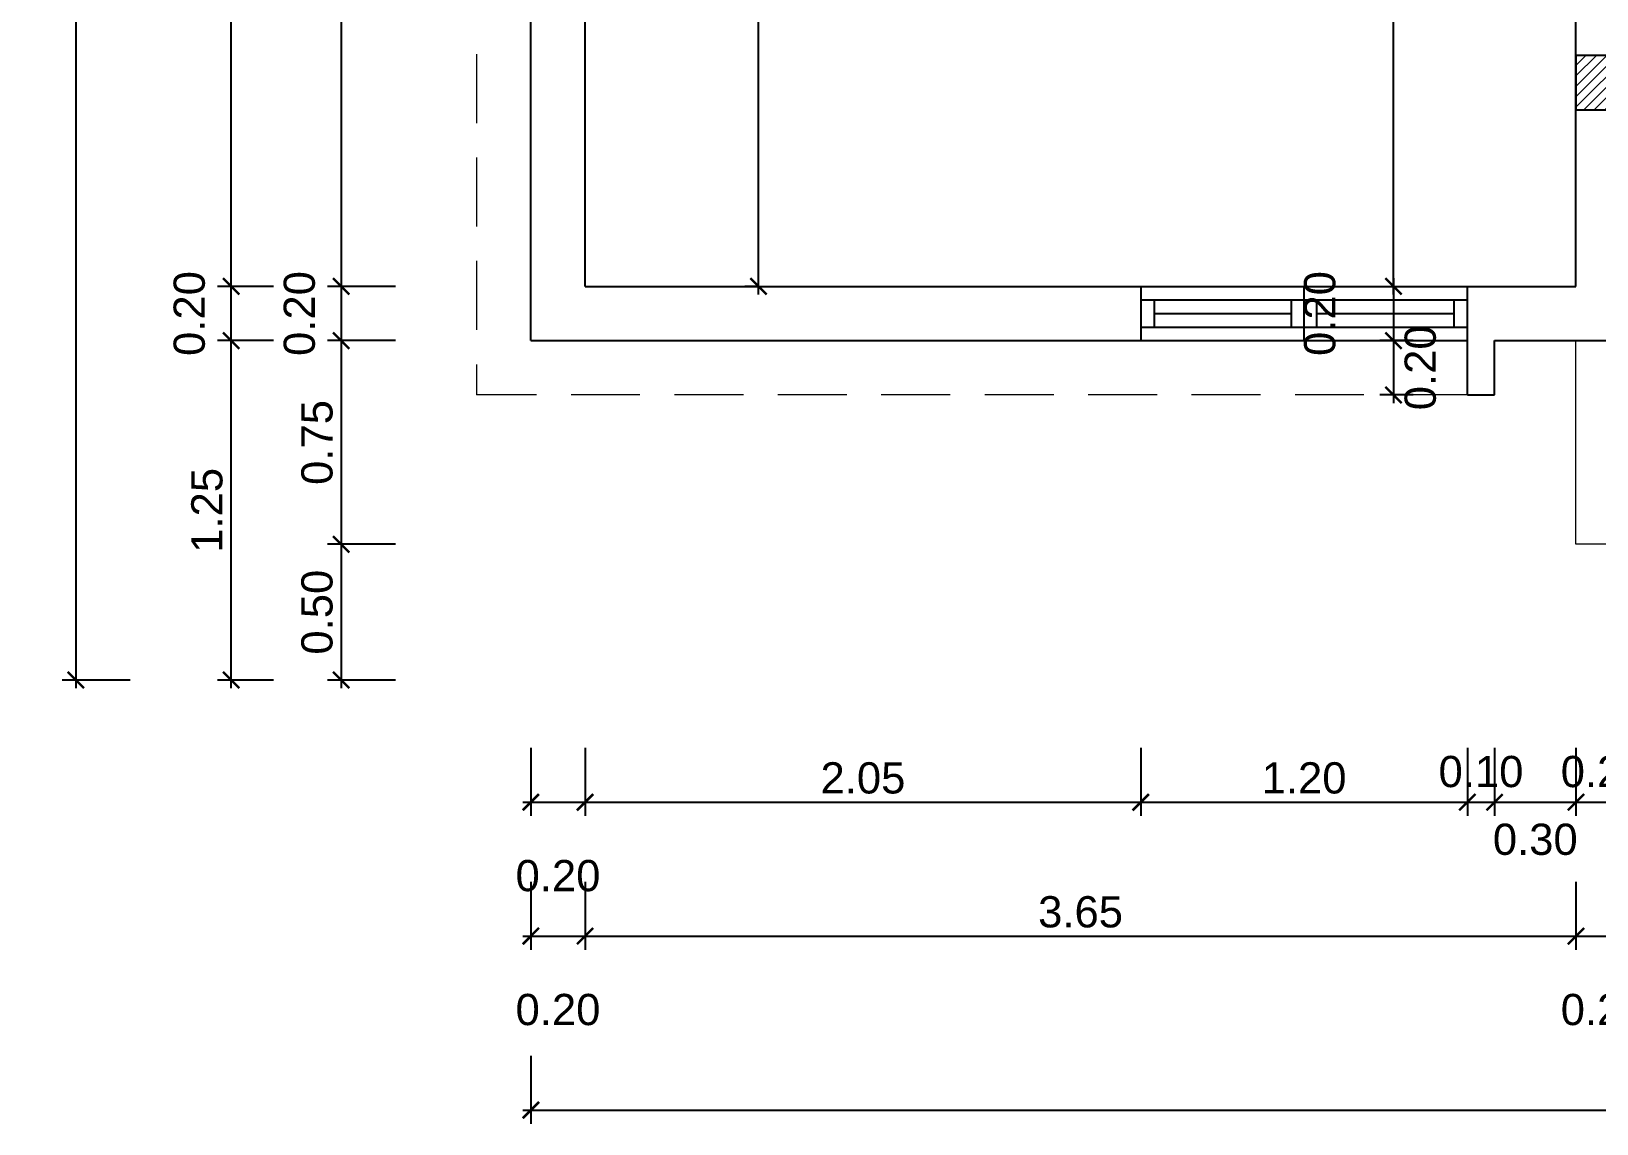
# Model space of a CAD drawing. Header units: feet. Extents: x -417 to 46, y -646 to -218.
# Drawn here: x -79.58 to -73.81, y -293.37 to -289.34 of the extents above; entities that cross this region are included whole.
import ezdxf

# ---------------------------------------------------------------- set-up
doc = ezdxf.new("R2010")
doc.units = ezdxf.units.FT
doc.header["$MEASUREMENT"] = 0
doc.linetypes.add('DASHED', pattern=[19.05, 12.7, -6.35])
for name, color, linetype, lineweight in [('A-GENM', 8, 'Continuous', 9), ('A-WALL', 4, 'Continuous', 25), ('DIM-COTAS', 1, 'Continuous', 5), ('Piso', 8, 'Continuous', 9), ('vuelo', 251, 'DASHED', 13)]:
    doc.layers.add(name, color=color, linetype=linetype, lineweight=lineweight)
for name, color, linetype in [('columna', 9, 'Continuous'), ('DIM', 10, 'Continuous'), ('PERT-VENT', 2, 'Continuous')]:
    doc.layers.add(name, color=color, linetype=linetype)
doc.styles.get("Standard").update_dxf_attribs({"font": 'arial.ttf', "height": 0.115})
doc.dimstyles.new('KEILY', dxfattribs={"dimtxt": 0.115, "dimasz": 0.06, "dimexe": 0.05, "dimexo": 0.2, "dimgap": 0.03, "dimtad": 1, "dimzin": 1, "dimdsep": 46, "dimtxsty": 'Standard', "dimblk": 'ARCHTICK', "dimcen": 2.5, "dimdle": 0.03, "dimclrd": 256, "dimclre": 256, "dimclrt": 7, "dimadec": 0, "dimazin": 0, "dimtfac": 1, "dimtmove": 2, "dimatfit": 3, "dimfxl": 0.2, "dimfxlon": 1, "dimtolj": 1, "dimtzin": 1, "dimarcsym": 0})

# ---------------------------------------------------------------- blocks, each defined once
blk = doc.blocks.new('A$C72735B25')
at = {"layer": 'PERT-VENT', "extrusion": (-1.27878e-17, -1.31713e-15, -1)}
for p, q in [((0, 0), (0, 1.2032)), ((0.05, 0), (0.05, 1.2032)), ((0.15, 0), (0.15, 1.2032)), ((0.2, 0), (0.2, 1.2032)), ((0.1, 0.6483), (0.1, 1.1494)), ((0.15, 0.6483), (0.05, 0.6483)), ((0.2, 0.6016), (0, 0.6016)), ((0.15, 0.5549), (0.05, 0.5549)), ((0.1, 0.0499), (0.1, 0.5549)), ((0.05, 0.0499), (0.15, 0.0499))]:
    blk.add_line(p, q, dxfattribs=at)
at = {"layer": 'PERT-VENT', "extrusion": (-1.27878e-17, 1.31713e-15, -1)}
blk.add_line((0.05, 1.1533), (0.15, 1.1533), dxfattribs=at)
blk = doc.blocks.new('_ArchTick')
at = {"layer": 'DIM-COTAS', "color": 0, "const_width": 0.15}
blk.add_lwpolyline([(-0.5, -0.5), (0.5, 0.5)], dxfattribs=at)
blk = doc.blocks.new('*D1126')
at = {"layer": 'Defpoints', "color": 0, "transparency": 16777216}
for p in [(-77.9264, -287.5817), (-78.4368, -290.2821), (-77.7264, -290.2821)]:
    blk.add_point(p, dxfattribs=at)
at = {"layer": 'DIM', "lineweight": -2, "transparency": 16777216}
for p, q in [((-78.4368, -287.5517), (-78.4368, -290.3121)), ((-78.2368, -287.5817), (-78.4868, -287.5817)), ((-78.2368, -290.2821), (-78.4868, -290.2821))]:
    blk.add_line(p, q, dxfattribs=at)
at = {"layer": 'DIM', "lineweight": -2, "transparency": 16777216, "xscale": 0.06, "yscale": 0.06, "zscale": 0.06}
for p, rotation in [((-78.4368, -287.5817), 90), ((-78.4368, -290.2821), 270)]:
    blk.add_blockref('_ArchTick', p, dxfattribs=dict(at, rotation=rotation))
at = {"layer": 'DIM', "color": 7, "transparency": 16777216, "insert": (-78.5255, -288.9319), "char_height": 0.115, "attachment_point": 5, "rotation": 90}
blk.add_mtext('\\A1;2.70', dxfattribs=at)
blk = doc.blocks.new('*D1127')
at = {"layer": 'Defpoints', "color": 0, "transparency": 16777216}
for p in [(-77.7264, -290.2821), (-78.4368, -290.4821), (-77.9264, -290.4821)]:
    blk.add_point(p, dxfattribs=at)
at = {"layer": 'DIM', "lineweight": -2, "transparency": 16777216}
for p, q in [((-78.4368, -290.2521), (-78.4368, -290.5121)), ((-78.2368, -290.2821), (-78.4868, -290.2821)), ((-78.2368, -290.4821), (-78.4868, -290.4821))]:
    blk.add_line(p, q, dxfattribs=at)
at = {"layer": 'DIM', "lineweight": -2, "transparency": 16777216, "xscale": 0.06, "yscale": 0.06, "zscale": 0.06}
for p, rotation in [((-78.4368, -290.2821), 90), ((-78.4368, -290.4821), 270)]:
    blk.add_blockref('_ArchTick', p, dxfattribs=dict(at, rotation=rotation))
at = {"layer": 'DIM', "color": 7, "transparency": 16777216, "insert": (-78.5905, -290.3821), "char_height": 0.115, "attachment_point": 5, "rotation": 90}
blk.add_mtext('\\A1;0.20', dxfattribs=at)
blk = doc.blocks.new('*D1128')
at = {"layer": 'Defpoints', "color": 0, "transparency": 16777216}
for p in [(-77.9264, -290.4821), (-78.4368, -291.2321), (-74.0764, -291.2321)]:
    blk.add_point(p, dxfattribs=at)
at = {"layer": 'DIM', "lineweight": -2, "transparency": 16777216}
for p, q in [((-78.4368, -290.4521), (-78.4368, -291.2621)), ((-78.2368, -290.4821), (-78.4868, -290.4821)), ((-78.2368, -291.2321), (-78.4868, -291.2321))]:
    blk.add_line(p, q, dxfattribs=at)
at = {"layer": 'DIM', "lineweight": -2, "transparency": 16777216, "xscale": 0.06, "yscale": 0.06, "zscale": 0.06}
for p, rotation in [((-78.4368, -290.4821), 90), ((-78.4368, -291.2321), 270)]:
    blk.add_blockref('_ArchTick', p, dxfattribs=dict(at, rotation=rotation))
at = {"layer": 'DIM', "color": 7, "transparency": 16777216, "insert": (-78.5255, -290.8571), "char_height": 0.115, "attachment_point": 5, "rotation": 90}
blk.add_mtext('\\A1;0.75', dxfattribs=at)
blk = doc.blocks.new('*D1129')
at = {"layer": 'Defpoints', "color": 0, "transparency": 16777216}
for p in [(-74.0764, -291.2321), (-78.4368, -291.7321), (-70.8764, -291.7321)]:
    blk.add_point(p, dxfattribs=at)
at = {"layer": 'DIM', "lineweight": -2, "transparency": 16777216}
for p, q in [((-78.4368, -291.2021), (-78.4368, -291.7621)), ((-78.2368, -291.2321), (-78.4868, -291.2321)), ((-78.2368, -291.7321), (-78.4868, -291.7321))]:
    blk.add_line(p, q, dxfattribs=at)
at = {"layer": 'DIM', "lineweight": -2, "transparency": 16777216, "xscale": 0.06, "yscale": 0.06, "zscale": 0.06}
for p, rotation in [((-78.4368, -291.2321), 90), ((-78.4368, -291.7321), 270)]:
    blk.add_blockref('_ArchTick', p, dxfattribs=dict(at, rotation=rotation))
at = {"layer": 'DIM', "color": 7, "transparency": 16777216, "insert": (-78.5255, -291.4821), "char_height": 0.115, "attachment_point": 5, "rotation": 90}
blk.add_mtext('\\A1;0.50', dxfattribs=at)
blk = doc.blocks.new('*D1130')
at = {"layer": 'Defpoints', "color": 0, "transparency": 16777216}
for p in [(-78.8422, -290.4821), (-78.4868, -290.4821), (-78.4868, -291.7321)]:
    blk.add_point(p, dxfattribs=at)
at = {"layer": 'DIM', "lineweight": -2, "transparency": 16777216}
for p, q in [((-78.8422, -291.7621), (-78.8422, -290.4521)), ((-78.6868, -290.4821), (-78.8922, -290.4821)), ((-78.6868, -291.7321), (-78.8922, -291.7321))]:
    blk.add_line(p, q, dxfattribs=at)
at = {"layer": 'DIM', "lineweight": -2, "transparency": 16777216, "xscale": 0.06, "yscale": 0.06, "zscale": 0.06}
for p, rotation in [((-78.8422, -290.4821), 90), ((-78.8422, -291.7321), 270)]:
    blk.add_blockref('_ArchTick', p, dxfattribs=dict(at, rotation=rotation))
at = {"layer": 'DIM', "color": 7, "transparency": 16777216, "insert": (-78.931, -291.1071), "char_height": 0.115, "attachment_point": 5, "rotation": 90}
blk.add_mtext('\\A1;1.25', dxfattribs=at)
blk = doc.blocks.new('*D1131')
at = {"layer": 'Defpoints', "color": 0, "transparency": 16777216}
for p in [(-78.8422, -290.2821), (-78.4868, -290.2821), (-78.4868, -290.4821)]:
    blk.add_point(p, dxfattribs=at)
at = {"layer": 'DIM', "lineweight": -2, "transparency": 16777216}
for p, q in [((-78.8422, -290.5121), (-78.8422, -290.2521)), ((-78.6868, -290.2821), (-78.8922, -290.2821)), ((-78.6868, -290.4821), (-78.8922, -290.4821))]:
    blk.add_line(p, q, dxfattribs=at)
at = {"layer": 'DIM', "lineweight": -2, "transparency": 16777216, "xscale": 0.06, "yscale": 0.06, "zscale": 0.06}
for p, rotation in [((-78.8422, -290.2821), 90), ((-78.8422, -290.4821), 270)]:
    blk.add_blockref('_ArchTick', p, dxfattribs=dict(at, rotation=rotation))
at = {"layer": 'DIM', "color": 7, "transparency": 16777216, "insert": (-78.996, -290.3821), "char_height": 0.115, "attachment_point": 5, "rotation": 90}
blk.add_mtext('\\A1;0.20', dxfattribs=at)
blk = doc.blocks.new('*D1132')
at = {"layer": 'Defpoints', "color": 0, "transparency": 16777216}
for p in [(-78.8422, -285.4821), (-78.4868, -285.4821), (-78.4868, -290.2821)]:
    blk.add_point(p, dxfattribs=at)
at = {"layer": 'DIM', "lineweight": -2, "transparency": 16777216}
for p, q in [((-78.6868, -285.4821), (-78.8922, -285.4821)), ((-78.8422, -290.3121), (-78.8422, -285.4521)), ((-78.6868, -290.2821), (-78.8922, -290.2821))]:
    blk.add_line(p, q, dxfattribs=at)
at = {"layer": 'DIM', "lineweight": -2, "transparency": 16777216, "xscale": 0.06, "yscale": 0.06, "zscale": 0.06}
for p, rotation in [((-78.8422, -285.4821), 90), ((-78.8422, -290.2821), 270)]:
    blk.add_blockref('_ArchTick', p, dxfattribs=dict(at, rotation=rotation))
at = {"layer": 'DIM', "color": 7, "transparency": 16777216, "insert": (-78.931, -287.8821), "char_height": 0.115, "attachment_point": 5, "rotation": 90}
blk.add_mtext('\\A1;4.80', dxfattribs=at)
blk = doc.blocks.new('*D1095')
at = {"layer": 'Defpoints', "color": 0, "transparency": 16777216}
for p in [(-78.8922, -279.3321), (-79.4143, -291.7321), (-78.8922, -291.7321)]:
    blk.add_point(p, dxfattribs=at)
at = {"layer": 'DIM', "lineweight": -2, "transparency": 16777216}
for p, q in [((-79.4143, -279.3021), (-79.4143, -291.7621)), ((-79.2143, -279.3321), (-79.4643, -279.3321)), ((-79.2143, -291.7321), (-79.4643, -291.7321))]:
    blk.add_line(p, q, dxfattribs=at)
at = {"layer": 'DIM', "lineweight": -2, "transparency": 16777216, "xscale": 0.06, "yscale": 0.06, "zscale": 0.06}
for p, rotation in [((-79.4143, -279.3321), 90), ((-79.4143, -291.7321), 270)]:
    blk.add_blockref('_ArchTick', p, dxfattribs=dict(at, rotation=rotation))
at = {"layer": 'DIM', "color": 7, "transparency": 16777216, "insert": (-79.503, -285.5321), "char_height": 0.115, "attachment_point": 5, "rotation": 90}
blk.add_mtext('\\A1;12.40', dxfattribs=at)
blk = doc.blocks.new('*D1267')
at = {"layer": 'Defpoints', "color": 0, "transparency": 16777216}
for p in [(-77.5383, -290.2821), (-77.7383, -290.4821), (-77.5383, -292.1819)]:
    blk.add_point(p, dxfattribs=at)
at = {"layer": 'DIM', "lineweight": -2, "transparency": 16777216}
for p, q in [((-77.7383, -291.9819), (-77.7383, -292.2319)), ((-77.5383, -291.9819), (-77.5383, -292.2319)), ((-77.7683, -292.1819), (-77.5083, -292.1819))]:
    blk.add_line(p, q, dxfattribs=at)
at = {"layer": 'DIM', "lineweight": -2, "transparency": 16777216, "xscale": 0.06, "yscale": 0.06, "zscale": 0.06, "rotation": 180}
blk.add_blockref('_ArchTick', (-77.7383, -292.1819), dxfattribs=at)
at = {"layer": 'DIM', "lineweight": -2, "transparency": 16777216, "xscale": 0.06, "yscale": 0.06, "zscale": 0.06}
blk.add_blockref('_ArchTick', (-77.5383, -292.1819), dxfattribs=at)
at = {"layer": 'DIM', "color": 7, "transparency": 16777216, "insert": (-77.6383, -292.4531), "char_height": 0.115, "attachment_point": 5}
blk.add_mtext('\\A1;0.20', dxfattribs=at)
blk = doc.blocks.new('*D1268')
at = {"layer": 'Defpoints', "color": 0, "transparency": 16777216}
for p in [(-77.5383, -290.2821), (-75.4915, -290.4821), (-75.4915, -292.1819)]:
    blk.add_point(p, dxfattribs=at)
at = {"layer": 'DIM', "lineweight": -2, "transparency": 16777216}
for p, q in [((-77.5383, -291.9819), (-77.5383, -292.2319)), ((-75.4915, -291.9819), (-75.4915, -292.2319)), ((-77.5683, -292.1819), (-75.4615, -292.1819))]:
    blk.add_line(p, q, dxfattribs=at)
at = {"layer": 'DIM', "lineweight": -2, "transparency": 16777216, "xscale": 0.06, "yscale": 0.06, "zscale": 0.06, "rotation": 180}
blk.add_blockref('_ArchTick', (-77.5383, -292.1819), dxfattribs=at)
at = {"layer": 'DIM', "lineweight": -2, "transparency": 16777216, "xscale": 0.06, "yscale": 0.06, "zscale": 0.06}
blk.add_blockref('_ArchTick', (-75.4915, -292.1819), dxfattribs=at)
at = {"layer": 'DIM', "color": 7, "transparency": 16777216, "insert": (-76.5149, -292.0932), "char_height": 0.115, "attachment_point": 5}
blk.add_mtext('\\A1;2.05', dxfattribs=at)
blk = doc.blocks.new('*D1269')
at = {"layer": 'Defpoints', "color": 0, "transparency": 16777216}
for p in [(-75.4915, -290.4821), (-74.2883, -290.6821), (-74.2883, -292.1819)]:
    blk.add_point(p, dxfattribs=at)
at = {"layer": 'DIM', "lineweight": -2, "transparency": 16777216}
for p, q in [((-75.4915, -291.9819), (-75.4915, -292.2319)), ((-74.2883, -291.9819), (-74.2883, -292.2319)), ((-75.5215, -292.1819), (-74.2583, -292.1819))]:
    blk.add_line(p, q, dxfattribs=at)
at = {"layer": 'DIM', "lineweight": -2, "transparency": 16777216, "xscale": 0.06, "yscale": 0.06, "zscale": 0.06, "rotation": 180}
blk.add_blockref('_ArchTick', (-75.4915, -292.1819), dxfattribs=at)
at = {"layer": 'DIM', "lineweight": -2, "transparency": 16777216, "xscale": 0.06, "yscale": 0.06, "zscale": 0.06}
blk.add_blockref('_ArchTick', (-74.2883, -292.1819), dxfattribs=at)
at = {"layer": 'DIM', "color": 7, "transparency": 16777216, "insert": (-74.8899, -292.0932), "char_height": 0.115, "attachment_point": 5}
blk.add_mtext('\\A1;1.20', dxfattribs=at)
blk = doc.blocks.new('*D1270')
at = {"layer": 'Defpoints', "color": 0, "transparency": 16777216}
for p in [(-74.2883, -290.6821), (-74.1883, -290.6821), (-74.1883, -292.1819)]:
    blk.add_point(p, dxfattribs=at)
at = {"layer": 'DIM', "lineweight": -2, "transparency": 16777216}
for p, q in [((-74.2883, -291.9819), (-74.2883, -292.2319)), ((-74.1883, -291.9819), (-74.1883, -292.2319)), ((-74.3183, -292.1819), (-74.1583, -292.1819))]:
    blk.add_line(p, q, dxfattribs=at)
at = {"layer": 'DIM', "lineweight": -2, "transparency": 16777216, "xscale": 0.06, "yscale": 0.06, "zscale": 0.06, "rotation": 180}
blk.add_blockref('_ArchTick', (-74.2883, -292.1819), dxfattribs=at)
at = {"layer": 'DIM', "lineweight": -2, "transparency": 16777216, "xscale": 0.06, "yscale": 0.06, "zscale": 0.06}
blk.add_blockref('_ArchTick', (-74.1883, -292.1819), dxfattribs=at)
at = {"layer": 'DIM', "color": 7, "transparency": 16777216, "insert": (-74.2383, -292.0698), "char_height": 0.115, "attachment_point": 5}
blk.add_mtext('\\A1;0.10', dxfattribs=at)
blk = doc.blocks.new('*D1271')
at = {"layer": 'Defpoints', "color": 0, "transparency": 16777216}
for p in [(-73.8883, -290.2821), (-74.1883, -290.6821), (-73.8883, -292.1819)]:
    blk.add_point(p, dxfattribs=at)
at = {"layer": 'DIM', "lineweight": -2, "transparency": 16777216}
for p, q in [((-74.1883, -291.9819), (-74.1883, -292.2319)), ((-73.8883, -291.9819), (-73.8883, -292.2319)), ((-74.2183, -292.1819), (-73.8583, -292.1819))]:
    blk.add_line(p, q, dxfattribs=at)
at = {"layer": 'DIM', "lineweight": -2, "transparency": 16777216, "xscale": 0.06, "yscale": 0.06, "zscale": 0.06, "rotation": 180}
blk.add_blockref('_ArchTick', (-74.1883, -292.1819), dxfattribs=at)
at = {"layer": 'DIM', "lineweight": -2, "transparency": 16777216, "xscale": 0.06, "yscale": 0.06, "zscale": 0.06}
blk.add_blockref('_ArchTick', (-73.8883, -292.1819), dxfattribs=at)
at = {"layer": 'DIM', "color": 7, "transparency": 16777216, "insert": (-74.0383, -292.3193), "char_height": 0.115, "attachment_point": 5}
blk.add_mtext('\\A1;0.30', dxfattribs=at)
blk = doc.blocks.new('*D1272')
at = {"layer": 'Defpoints', "color": 0, "transparency": 16777216}
for p in [(-73.8883, -290.2821), (-73.6883, -290.4821), (-73.6883, -292.1819)]:
    blk.add_point(p, dxfattribs=at)
at = {"layer": 'DIM', "lineweight": -2, "transparency": 16777216}
for p, q in [((-73.8883, -291.9819), (-73.8883, -292.2319)), ((-73.6883, -291.9819), (-73.6883, -292.2319)), ((-73.9183, -292.1819), (-73.6583, -292.1819))]:
    blk.add_line(p, q, dxfattribs=at)
at = {"layer": 'DIM', "lineweight": -2, "transparency": 16777216, "xscale": 0.06, "yscale": 0.06, "zscale": 0.06, "rotation": 180}
blk.add_blockref('_ArchTick', (-73.8883, -292.1819), dxfattribs=at)
at = {"layer": 'DIM', "lineweight": -2, "transparency": 16777216, "xscale": 0.06, "yscale": 0.06, "zscale": 0.06}
blk.add_blockref('_ArchTick', (-73.6883, -292.1819), dxfattribs=at)
at = {"layer": 'DIM', "color": 7, "transparency": 16777216, "insert": (-73.7883, -292.0698), "char_height": 0.115, "attachment_point": 5}
blk.add_mtext('\\A1;0.20', dxfattribs=at)
blk = doc.blocks.new('*D1079')
at = {"layer": 'Defpoints', "color": 0, "transparency": 16777216}
for p in [(-77.7383, -292.2319), (-77.5383, -292.2319), (-77.5383, -292.6751)]:
    blk.add_point(p, dxfattribs=at)
at = {"layer": 'DIM', "lineweight": -2, "transparency": 16777216}
for p, q in [((-77.7383, -292.4751), (-77.7383, -292.7251)), ((-77.5383, -292.4751), (-77.5383, -292.7251)), ((-77.7683, -292.6751), (-77.5083, -292.6751))]:
    blk.add_line(p, q, dxfattribs=at)
at = {"layer": 'DIM', "lineweight": -2, "transparency": 16777216, "xscale": 0.06, "yscale": 0.06, "zscale": 0.06, "rotation": 180}
blk.add_blockref('_ArchTick', (-77.7383, -292.6751), dxfattribs=at)
at = {"layer": 'DIM', "lineweight": -2, "transparency": 16777216, "xscale": 0.06, "yscale": 0.06, "zscale": 0.06}
blk.add_blockref('_ArchTick', (-77.5383, -292.6751), dxfattribs=at)
at = {"layer": 'DIM', "color": 7, "transparency": 16777216, "insert": (-77.6383, -292.9463), "char_height": 0.115, "attachment_point": 5}
blk.add_mtext('\\A1;0.20', dxfattribs=at)
blk = doc.blocks.new('*D1080')
at = {"layer": 'Defpoints', "color": 0, "transparency": 16777216}
for p in [(-73.8883, -290.2821), (-77.5383, -292.2319), (-73.8883, -292.6751)]:
    blk.add_point(p, dxfattribs=at)
at = {"layer": 'DIM', "lineweight": -2, "transparency": 16777216}
for p, q in [((-77.5383, -292.4751), (-77.5383, -292.7251)), ((-73.8883, -292.4751), (-73.8883, -292.7251)), ((-77.5683, -292.6751), (-73.8583, -292.6751))]:
    blk.add_line(p, q, dxfattribs=at)
at = {"layer": 'DIM', "lineweight": -2, "transparency": 16777216, "xscale": 0.06, "yscale": 0.06, "zscale": 0.06, "rotation": 180}
blk.add_blockref('_ArchTick', (-77.5383, -292.6751), dxfattribs=at)
at = {"layer": 'DIM', "lineweight": -2, "transparency": 16777216, "xscale": 0.06, "yscale": 0.06, "zscale": 0.06}
blk.add_blockref('_ArchTick', (-73.8883, -292.6751), dxfattribs=at)
at = {"layer": 'DIM', "color": 7, "transparency": 16777216, "insert": (-75.7133, -292.5864), "char_height": 0.115, "attachment_point": 5}
blk.add_mtext('\\A1;3.65', dxfattribs=at)
blk = doc.blocks.new('*D1081')
at = {"layer": 'Defpoints', "color": 0, "transparency": 16777216}
for p in [(-73.8883, -290.2821), (-73.6883, -290.4821), (-73.6883, -292.6751)]:
    blk.add_point(p, dxfattribs=at)
at = {"layer": 'DIM', "lineweight": -2, "transparency": 16777216}
for p, q in [((-73.8883, -292.4751), (-73.8883, -292.7251)), ((-73.6883, -292.4751), (-73.6883, -292.7251)), ((-73.9183, -292.6751), (-73.6583, -292.6751))]:
    blk.add_line(p, q, dxfattribs=at)
at = {"layer": 'DIM', "lineweight": -2, "transparency": 16777216, "xscale": 0.06, "yscale": 0.06, "zscale": 0.06, "rotation": 180}
blk.add_blockref('_ArchTick', (-73.8883, -292.6751), dxfattribs=at)
at = {"layer": 'DIM', "lineweight": -2, "transparency": 16777216, "xscale": 0.06, "yscale": 0.06, "zscale": 0.06}
blk.add_blockref('_ArchTick', (-73.6883, -292.6751), dxfattribs=at)
at = {"layer": 'DIM', "color": 7, "transparency": 16777216, "insert": (-73.7883, -292.9463), "char_height": 0.115, "attachment_point": 5}
blk.add_mtext('\\A1;0.20', dxfattribs=at)
blk = doc.blocks.new('*D1086')
at = {"layer": 'Defpoints', "color": 0, "transparency": 16777216}
for p in [(-77.7383, -292.7251), (-60.6383, -292.7251), (-60.6383, -293.316)]:
    blk.add_point(p, dxfattribs=at)
at = {"layer": 'DIM', "lineweight": -2, "transparency": 16777216}
for p, q in [((-77.7383, -293.116), (-77.7383, -293.366)), ((-60.6383, -293.116), (-60.6383, -293.366)), ((-77.7683, -293.316), (-60.6083, -293.316))]:
    blk.add_line(p, q, dxfattribs=at)
at = {"layer": 'DIM', "lineweight": -2, "transparency": 16777216, "xscale": 0.06, "yscale": 0.06, "zscale": 0.06, "rotation": 180}
blk.add_blockref('_ArchTick', (-77.7383, -293.316), dxfattribs=at)
at = {"layer": 'DIM', "lineweight": -2, "transparency": 16777216, "xscale": 0.06, "yscale": 0.06, "zscale": 0.06}
blk.add_blockref('_ArchTick', (-60.6383, -293.316), dxfattribs=at)
at = {"layer": 'DIM', "color": 7, "transparency": 16777216, "insert": (-69.1883, -293.2273), "char_height": 0.115, "attachment_point": 5}
blk.add_mtext('\\A1;17.10', dxfattribs=at)
blk = doc.blocks.new('*D1355')
at = {"layer": 'Defpoints', "color": 0, "transparency": 16777216}
for p in [(-76.8999, -286.1321), (-76.7614, -286.1321), (-76.7614, -290.2821)]:
    blk.add_point(p, dxfattribs=at)
at = {"layer": 'DIM', "lineweight": -2, "transparency": 16777216}
for p, q in [((-76.8999, -290.3121), (-76.8999, -286.1021)), ((-76.8999, -286.1321), (-76.9499, -286.1321)), ((-76.8999, -290.2821), (-76.9499, -290.2821))]:
    blk.add_line(p, q, dxfattribs=at)
at = {"layer": 'DIM', "lineweight": -2, "transparency": 16777216, "xscale": 0.06, "yscale": 0.06, "zscale": 0.06}
for p, rotation in [((-76.8999, -286.1321), 90), ((-76.8999, -290.2821), 270)]:
    blk.add_blockref('_ArchTick', p, dxfattribs=dict(at, rotation=rotation))
at = {"layer": 'DIM', "color": 7, "transparency": 16777216, "insert": (-76.9886, -288.2071), "char_height": 0.115, "attachment_point": 5, "rotation": 90}
blk.add_mtext('\\A1;4.15', dxfattribs=at)
blk = doc.blocks.new('*D1347')
at = {"layer": 'Defpoints', "color": 0, "transparency": 16777216}
for p in [(-74.8883, -286.1321), (-74.5605, -286.1321), (-74.8899, -290.2821)]:
    blk.add_point(p, dxfattribs=at)
at = {"layer": 'DIM', "lineweight": -2, "transparency": 16777216}
for p, q in [((-74.5605, -290.3121), (-74.5605, -286.1021)), ((-74.6883, -286.1321), (-74.5105, -286.1321)), ((-74.6899, -290.2821), (-74.5105, -290.2821))]:
    blk.add_line(p, q, dxfattribs=at)
at = {"layer": 'DIM', "lineweight": -2, "transparency": 16777216, "xscale": 0.06, "yscale": 0.06, "zscale": 0.06}
for p, rotation in [((-74.5605, -286.1321), 90), ((-74.5605, -290.2821), 270)]:
    blk.add_blockref('_ArchTick', p, dxfattribs=dict(at, rotation=rotation))
at = {"layer": 'DIM', "color": 7, "transparency": 16777216, "insert": (-74.6492, -288.2071), "char_height": 0.115, "attachment_point": 5, "rotation": 90}
blk.add_mtext('\\A1;4.15', dxfattribs=at)
blk = doc.blocks.new('*D1360')
at = {"layer": 'Defpoints', "color": 0, "transparency": 16777216}
for p in [(-74.8899, -290.2821), (-74.5605, -290.4821), (-74.2883, -290.4821)]:
    blk.add_point(p, dxfattribs=at)
at = {"layer": 'DIM', "lineweight": -2, "transparency": 16777216}
for p, q in [((-74.5605, -290.2521), (-74.5605, -290.5121)), ((-74.6899, -290.2821), (-74.5105, -290.2821)), ((-74.4883, -290.4821), (-74.6105, -290.4821))]:
    blk.add_line(p, q, dxfattribs=at)
at = {"layer": 'DIM', "lineweight": -2, "transparency": 16777216, "xscale": 0.06, "yscale": 0.06, "zscale": 0.06}
for p, rotation in [((-74.5605, -290.2821), 90), ((-74.5605, -290.4821), 270)]:
    blk.add_blockref('_ArchTick', p, dxfattribs=dict(at, rotation=rotation))
at = {"layer": 'DIM', "color": 7, "transparency": 16777216, "insert": (-74.8317, -290.3821), "char_height": 0.115, "attachment_point": 5, "rotation": 90}
blk.add_mtext('\\A1;0.20', dxfattribs=at)
blk = doc.blocks.new('*D1361')
at = {"layer": 'Defpoints', "color": 0, "transparency": 16777216}
for p in [(-74.2883, -290.4821), (-74.5605, -290.6821), (-74.2883, -290.6821)]:
    blk.add_point(p, dxfattribs=at)
at = {"layer": 'DIM', "lineweight": -2, "transparency": 16777216}
for p, q in [((-74.5605, -290.4521), (-74.5605, -290.7121)), ((-74.4883, -290.4821), (-74.6105, -290.4821)), ((-74.4883, -290.6821), (-74.6105, -290.6821))]:
    blk.add_line(p, q, dxfattribs=at)
at = {"layer": 'DIM', "lineweight": -2, "transparency": 16777216, "xscale": 0.06, "yscale": 0.06, "zscale": 0.06}
for p, rotation in [((-74.5605, -290.4821), 90), ((-74.5605, -290.6821), 270)]:
    blk.add_blockref('_ArchTick', p, dxfattribs=dict(at, rotation=rotation))
at = {"layer": 'DIM', "color": 7, "transparency": 16777216, "insert": (-74.4614, -290.5821), "char_height": 0.115, "attachment_point": 5, "rotation": 90}
blk.add_mtext('\\A1;0.20', dxfattribs=at)
blk = doc.blocks.new('A$C012446DC')
at = {"layer": 'Piso'}
h = blk.add_hatch(dxfattribs=at)
h.set_pattern_fill('ANSI31', color=256, scale=0.008571, angle=180)
h.set_pattern_definition([(225, (206536.064322, 1154820.960068), (0.0192434059784, -0.0192434059784), [])])
h.paths.add_polyline_path([(0, 0), (0.2, 0), (0.2, 0.2), (0, 0.2)])
at = {"layer": 'columna'}
blk.add_lwpolyline([(0.2, 0.2), (0, 0.2), (0, 0), (0.2, 0)], close=True, dxfattribs=at)
blk = doc.blocks.new('A$C387E0859')
blk.add_blockref('A$C012446DC', (0, 0))

msp = doc.modelspace()

# ---------------------------------------------------------------- linework, layer by layer
at = {"layer": 'A-GENM'}
for p, q in [((-73.8883, -291.2321), (-73.8883, -290.4821)), ((-70.6883, -291.2321), (-73.8883, -291.2321))]:
    msp.add_line(p, q, dxfattribs=at)
at = {"layer": 'A-WALL'}
for p, q in [((-73.8883, -290.2821), (-73.8883, -285.2821)), ((-77.7383, -290.4821), (-77.7383, -287.5817)), ((-77.5383, -290.2821), (-77.5383, -287.5817)), ((-77.5383, -290.2821), (-75.4915, -290.2821)), ((-74.2883, -290.2821), (-73.8883, -290.2821)), ((-77.7383, -290.4821), (-75.4915, -290.4821)), ((-74.1883, -290.4821), (-73.6883, -290.4821)), ((-74.2883, -290.6821), (-74.1883, -290.6821))]:
    msp.add_line(p, q, dxfattribs=at)
at = {"layer": 'A-WALL', "extrusion": (-6.28888e-16, -1.93323e-15, -1)}
for p, q in [((-75.4915, -290.2821), (-75.4915, -290.4821)), ((-74.2883, -290.6821), (-74.2883, -290.2821)), ((-74.1883, -290.6821), (-74.1883, -290.4821))]:
    msp.add_line(p, q, dxfattribs=at)
at = {"layer": 'vuelo', "ltscale": 0.02}
for p in [(-77.9383, -286.3785), (-74.2883, -290.6821)]:
    msp.add_line(p, (-77.9383, -290.6821), dxfattribs=at)

# ---------------------------------------------------------------- block references
msp.add_blockref('A$C387E0859', (-73.8883, -289.6321))
at = {"rotation": 270}
msp.add_blockref('A$C72735B25', (-75.4915, -290.2821), dxfattribs=at)

# ---------------------------------------------------------------- dimensions: what is measured, and where the dimension line sits
at = {"layer": 'DIM'}
for base, p1, p2, picture, middle in [((-79.4143, -291.7321), (-78.8922, -279.3321), (-78.8922, -291.7321), '*D1095', (-79.503, -285.5321)), ((-78.8422, -285.4821), (-78.4868, -290.2821), (-78.4868, -285.4821), '*D1132', (-78.931, -287.8821)), ((-76.8999, -286.1321), (-76.7614, -290.2821), (-76.7614, -286.1321), '*D1355', (-76.9886, -288.2071)), ((-74.5605, -286.1321), (-74.8899, -290.2821), (-74.8883, -286.1321), '*D1347', (-74.6492, -288.2071)), ((-78.4368, -290.2821), (-77.9264, -287.5817), (-77.7264, -290.2821), '*D1126', (-78.5255, -288.9319)), ((-78.8422, -290.2821), (-78.4868, -290.4821), (-78.4868, -290.2821), '*D1131', (-78.996, -290.3821)), ((-78.4368, -290.4821), (-77.7264, -290.2821), (-77.9264, -290.4821), '*D1127', (-78.5905, -290.3821)), ((-74.5605, -290.4821), (-74.8899, -290.2821), (-74.2883, -290.4821), '*D1360', (-74.8317, -290.3821)), ((-78.8422, -290.4821), (-78.4868, -291.7321), (-78.4868, -290.4821), '*D1130', (-78.931, -291.1071)), ((-78.4368, -291.2321), (-77.9264, -290.4821), (-74.0764, -291.2321), '*D1128', (-78.5255, -290.8571)), ((-78.4368, -291.7321), (-74.0764, -291.2321), (-70.8764, -291.7321), '*D1129', (-78.5255, -291.4821))]:
    dim = msp.add_linear_dim(base=base, p1=p1, p2=p2, angle=90, dimstyle='KEILY', dxfattribs=at)
    dim.commit()
    dim.dimension.update_dxf_attribs({"geometry": picture, "text_midpoint": middle})
for base, p1, p2, picture, middle in [((-77.5383, -292.1819), (-77.7383, -290.4821), (-77.5383, -290.2821), '*D1267', (-77.6383, -292.4531)), ((-75.4915, -292.1819), (-77.5383, -290.2821), (-75.4915, -290.4821), '*D1268', (-76.5149, -292.0932)), ((-73.8883, -292.6751), (-77.5383, -292.2319), (-73.8883, -290.2821), '*D1080', (-75.7133, -292.5864)), ((-73.6883, -292.6751), (-73.8883, -290.2821), (-73.6883, -290.4821), '*D1081', (-73.7883, -292.9463)), ((-74.2883, -292.1819), (-75.4915, -290.4821), (-74.2883, -290.6821), '*D1269', (-74.8899, -292.0932)), ((-77.5383, -292.6751), (-77.7383, -292.2319), (-77.5383, -292.2319), '*D1079', (-77.6383, -292.9463)), ((-60.6383, -293.316), (-77.7383, -292.7251), (-60.6383, -292.7251), '*D1086', (-69.1883, -293.2273))]:
    dim = msp.add_linear_dim(base=base, p1=p1, p2=p2, dimstyle='KEILY', dxfattribs=at)
    dim.commit()
    dim.dimension.update_dxf_attribs({"geometry": picture, "text_midpoint": middle})
for base, p1, p2, picture, middle in [((-73.8883, -292.1819), (-74.1883, -290.6821), (-73.8883, -290.2821), '*D1271', (-74.0383, -292.3193)), ((-73.6883, -292.1819), (-73.8883, -290.2821), (-73.6883, -290.4821), '*D1272', (-73.7883, -292.0698)), ((-74.1883, -292.1819), (-74.2883, -290.6821), (-74.1883, -290.6821), '*D1270', (-74.2383, -292.0698))]:
    dim = msp.add_linear_dim(base=base, p1=p1, p2=p2, dimstyle='KEILY', dxfattribs=at)
    dim.commit()
    dim.dimension.update_dxf_attribs({"geometry": picture, "text_midpoint": middle, "dimtype": 160})
dim = msp.add_linear_dim(base=(-74.5605, -290.6821), p1=(-74.2883, -290.4821), p2=(-74.2883, -290.6821), angle=90, dimstyle='KEILY', dxfattribs=at)
dim.commit()
dim.dimension.update_dxf_attribs({"geometry": '*D1361', "text_midpoint": (-74.4614, -290.5821), "dimtype": 160})

doc.saveas('drawing.dxf')
